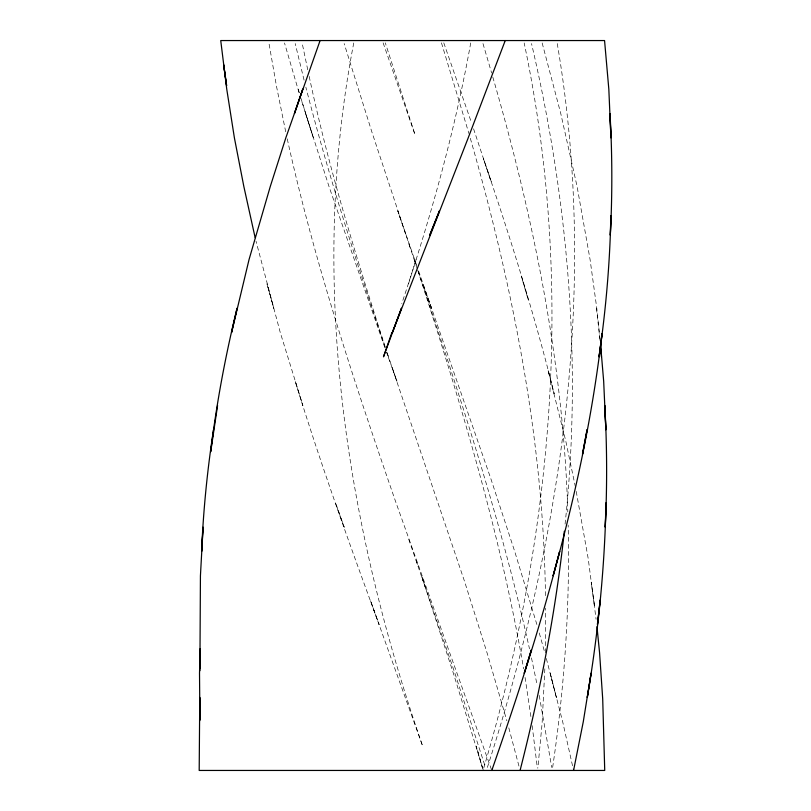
<?xml version="1.0" encoding="UTF-8"?>
<svg xmlns="http://www.w3.org/2000/svg" width="811" height="811" viewBox="0 0 811 811"><rect width="100%" height="100%" fill="white"/><g stroke="black" fill="none" stroke-linecap="round" stroke-linejoin="round"><path stroke-width="0.61" stroke-dasharray="4.05 3.04" d="M545.296 652.723L545.61 608.108M544.84 668.832L542.113 723.25L537.875 768.017M565.074 524.109C582.257 363.51 568.227 200.581 531.519 43.591M552.646 767.409C564.507 687.262 570.011 606.131 568.156 525.122M353.738 42.983C308.332 278.335 344.766 521.686 422.653 746.12L370.303 600.14L379.082 624.47C349.48 543.958 320.315 463.213 295.194 381.17L302.848 405.5L280.261 332.51L256.033 241.272M470.704 42.983C454.859 131.524 430.428 218.352 401.79 303.547M483.751 768.017C553.224 533.81 574.827 283.221 524.17 42.983M487.381 767.409C562.205 535.047 598.66 286.141 557.248 43.591M408.521 283.85L416.084 259.52M287.256 138.884C314.516 262.683 354.569 383.197 396.042 502.82L491.375 769.294M387.405 353.799L396.924 381.17L386.482 352.207M384.82 347.574L329.013 186.53L301.216 99.641M408.734 539.315L454.859 673.13L485.485 767.409M416.631 265.309L397.755 210.86L406.007 235.19M418.638 271.107L490.777 478.49L514.732 551.48L536.862 624.47M416.144 560.604L418.263 566.686M443.789 42.871L471.576 122.958M383.127 42.871L415.029 134.727L385.306 42.871M473.583 128.848L491.162 181.816M491.334 181.816L483.285 158.277C509.754 235.849 534.449 314.141 554.187 393.73L548.043 370.181L565.733 440.819L575.344 486.671M392.575 369.005L464.713 581.892L487.685 654.882L506.855 720.776M425.674 587.975L421.507 575.81L453.329 673.13L483.366 770.45L476.25 746.12L482.403 768.017M385.337 347.716C356.222 261.71 328.343 175.196 305.859 87.182M409.068 244.314L416.205 265.602M410.092 247.355L371.813 131.787L344.168 43.591M418.243 271.685C459.908 395.93 501.066 520.723 529.482 648.8M414.168 259.52L417.31 268.938M417.706 270.114C460.141 400.958 500.316 533.05 523.642 668.832M385.043 346.409C356.232 257.259 328.435 167.593 309.072 75.828M386.928 352.207L388.439 356.84M305.524 113.54L313.381 137.87L301.023 98.476M441.458 42.871L468.93 133.551M299.056 92.687L284.519 42.983M482.981 43.591L491.628 72.99M298.255 89.21L299.289 92.687M470.309 138.265C512.876 287.074 543.522 440.495 545.458 595.72M492.794 77.045C533.77 218.575 563.422 364.301 567.801 511.944M539.264 632.985L544.384 651.233M542.164 42.983L560.766 113.54L577.097 186.53L590.073 259.52L596.774 308.18L600.089 339.809M508.811 727.872L519.304 767.409M546.34 658.532L562.682 721.79L573.306 769.233M304.064 80.086L295.214 43.591M307.734 69.746L302.128 42.983M531.479 657.924L537.206 685.295M285.705 131.787L276.47 86.169L269.029 43.591M576.236 491.456L588.279 559.022L596.085 619.269M539.224 695.433L551.733 767.409M525.062 677.459L531.154 718.384M532.158 725.652L537.348 768.017M596.45 308.18L600.099 341.025M344.209 527.15L335.45 502.82L344.209 527.15M431.493 308.18L422.774 283.85L431.472 308.18M528.194 299.543L521.311 276.004L528.194 299.543M273.763 308.18L266.951 283.85L273.763 308.18M556.376 697.46L550.182 673.13L556.376 697.46M594.473 605.635L591.219 582.085L594.443 605.635"/><path stroke-width="1.22" d="M199.982 668.264L200.033 663.398M200.074 659.748L200.185 648.8L199.516 673.13L199.901 720.573M564.334 531.205C555.687 611.93 540.096 691.803 520.074 770.45M217.581 405.5L210.708 451.727C216.476 403.381 225.509 355.461 237.076 308.18L231.591 332.51L249.058 259.52L270.266 186.53L285.817 137.87L320.092 40.55M213.526 429.83C207.312 470.116 203.267 510.748 201.604 551.48L203.095 527.15L200.429 575.81L199.901 670.697M573.57 770.45L583.271 721.79L591.097 673.13L587.296 697.46C598.143 633.148 604.702 568.045 606.03 502.82L605.219 527.15C607.226 486.63 607.074 446.009 604.763 405.5L605.868 429.83L603.668 381.17L600.576 344.675M391.916 332.51L383.481 356.84L401.475 308.18L392.362 332.51L468.211 137.87L505.233 40.55M491.78 770.45C516.931 698.291 540.663 625.534 559.651 551.48L553.102 575.81C575.303 496.484 592.557 415.597 602.046 333.726L599.025 356.84C605.817 310.096 609.963 262.957 610.876 215.726L610.308 235.19C612.417 194.67 612.305 154.049 609.984 113.54L610.936 137.87L608.828 89.21L604.56 40.55L220.734 40.55L226.756 89.21L234.399 137.87L243.847 186.53L255.13 237.623M596.967 626.7L599.572 652.723L602.705 698.92L604.732 770.45L199.192 770.45L199.759 697.46L199.911 719.357M600.515 345.891L601.448 356.84M600.17 600.14L597.443 624.47L600.201 600.14M587.052 429.83L582.501 454.16L587.052 429.83M531.327 649.956L524.271 673.13L531.327 649.956M302.696 89.21L294.444 113.54L302.756 89.21M439.42 210.86L429.729 235.19L439.481 210.86M226.604 85.561L223.674 64.88L226.604 85.561"/></g></svg>
